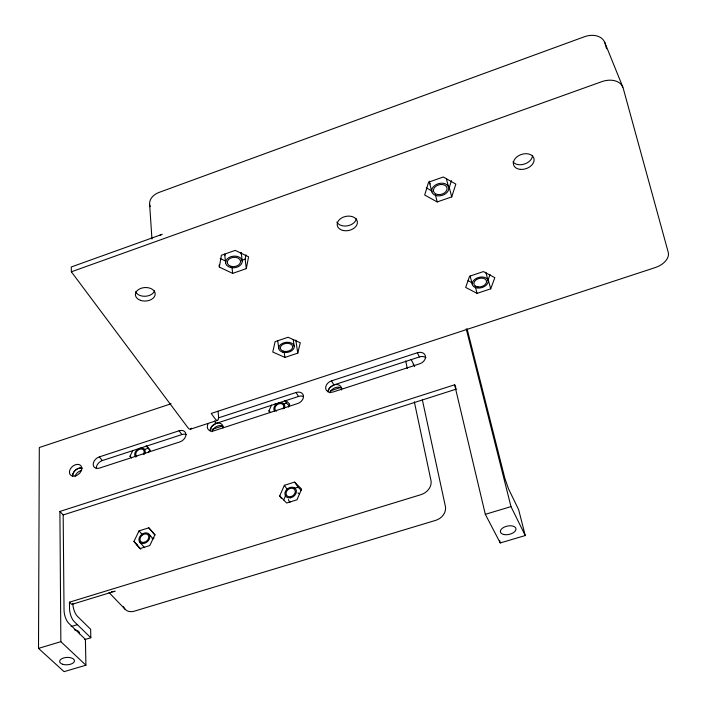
<?xml version="1.0" encoding="UTF-8"?>
<svg xmlns="http://www.w3.org/2000/svg" width="707" height="707" viewBox="0 0 707 707"><rect width="100%" height="100%" fill="white"/><g stroke="black" fill="none" stroke-linecap="round" stroke-linejoin="round"><path stroke-width="1.06" d="M455.865 387.303L454.636 384.794L59.901 511.444L63.17 514.952L64.037 610.247A9.871 3.853 74.9 0 0 68.676 623.212L85.414 639.367L85.918 665.199L64.063 671.65L38.505 648.381L39.309 447.531L171.103 403.759M72.591 475.855C72.812 471.383 77.293 467.495 81.765 468.034M219.338 267.096L221.397 255.254L235.219 250.375L248.581 256.827L246.31 268.616L232.665 273.379L219.338 267.096L219.108 264.984M246.31 268.616L245.135 259.142L245.956 254.856M297.762 353.138L300.281 342.798L288.103 337.257L275.094 341.631L272.769 352.015L284.921 357.424L297.762 353.138L295.826 340.076M328.119 391.077L329.444 388.046L333.89 384.9L419.454 356.938A7.273 5.568 -26.3 0 1 425.994 357.742M451.455 180.656L449.272 187.541L451.738 196.873L437.209 201.946L424.695 195.026L428.583 182.185L443.307 176.989L455.838 184.094L451.738 196.873M490.048 274.519L488.192 279.601L490.711 288.818L477.084 293.361L465.657 287.431L469.607 276.216L483.402 271.576L494.838 277.657L490.711 288.818M283.693 499.973L285.787 495.165M279.716 495.925L284.355 485.311L294.589 482.094L301.606 489.085L297.002 499.787L286.662 503.004L279.716 495.925L281.492 498.426M288.412 407.091L289.737 404.13L286.061 400.683M270.047 412.641L268.907 410.917L271.585 405.04M154.868 534.907L149.796 545.548L139.924 548.614L133.95 541.438L139.049 530.886L148.824 527.82L154.913 534.899L148.824 527.82M148.479 452.657L149.937 449.705L146.34 445.764M131.316 457.836L129.982 456.209L132.907 450.359M303.427 396.539A7.123 5.382 -32.4 0 0 298.522 396.459L216.042 423.413L211.649 426.507L210.129 431.031A7.043 5.232 -36.2 0 1 216.722 423.219A7.043 5.232 -36.2 0 1 223.005 428.027M190.978 428.831A11.789 3.341 72 0 1 187.585 427.249L71.354 271.806L71.283 266.972L162.274 234.291M71.354 271.806L601.816 81.659A18.762 13.221 -23.2 0 1 623.203 88.225L668.256 252.355A16.606 10.446 -19.7 0 1 655.327 267.538L211.225 413.454L214.734 418.35A11.833 3.128 71.9 0 0 218.463 415.566L218.039 411.227M241.299 260.485L245.135 259.142M99.272 456.925L179.074 430.784A7.043 5.17 -37.5 0 1 185.897 434.248A7.043 5.17 -37.5 0 1 179.905 441.893L99.599 468.052A6.999 5.011 -40.4 0 1 93.2 464.526A6.999 5.011 -40.4 0 1 99.272 456.925L102.356 460.557L181.929 434.558A7.017 5.17 -37.6 0 1 186.56 434.699M218.525 417.872L296.021 392.491A7.141 5.382 -32.4 0 1 303.462 395.849A7.141 5.382 -32.4 0 1 297.612 403.556L214.336 430.678A7.07 5.232 -36.1 0 1 208.477 429.732A7.07 5.232 -36.1 0 1 207.955 424.173M331.495 380.87L417.324 352.758A7.3 5.568 -26.3 0 1 425.428 356.01A7.3 5.568 -26.3 0 1 419.746 363.778L333.333 391.925A7.185 5.444 -30.7 0 1 325.706 388.585A7.185 5.444 -30.7 0 1 331.495 380.87L333.89 384.9M190.483 429.184L217.509 420.338M144.06 449.625L148.108 448.309L150.255 450.668M283.569 404.095L286.476 403.149L289.419 405.906M212.162 429.379L222.643 425.968M330.399 390.83L340.818 387.436M63.17 514.952L456.687 388.983M293.988 488.449L298.062 487.167L301.173 490.269M152.093 538.778L154.029 538.168M84.654 639.596L90.832 637.749L74.173 621.55A9.871 3.827 74.9 0 1 69.533 608.568L69.454 602.196L420.93 494.67A12.85 10.499 -28.8 0 0 430.961 480.424L414.346 401.85M115.25 591.132L71.716 604.423L69.454 602.196M71.124 626.552L77.372 624.661M38.505 648.381L60.855 641.673L85.918 665.199M485.32 514.325L510.984 506.619L525.257 535.553L500.256 542.932L485.32 514.325L454.636 384.794M220.213 258.497L225.887 261.201M468.016 280.661L472.753 283.145M426.215 187.806L431.959 191.005M268.907 410.917L270.366 412.314M108.984 592.484L125.236 609.407M129.982 456.209L131.405 457.809M133.95 541.438L140.843 549.215M139.756 542.198L144.564 547.66M139.049 530.886L142.46 534.801M149.018 534.156A6.133 4.622 -42.2 0 1 144.679 543.259A6.133 4.622 -42.2 0 1 139.5 537.152A6.133 4.622 -42.2 0 1 149.018 534.156L153.092 538.858M146.146 445.852L148.108 448.309M179.074 430.784L181.929 434.558M214.389 421.116L216.042 423.413M284.355 485.311L287.289 489.518M294.589 482.094L298.062 487.167M275.076 403.715L276.207 405.447M284.797 400.533L286.476 403.149M296.021 392.491L298.522 396.459M411.112 359.474L414.62 366.261M417.324 352.758L419.454 356.938M604.715 42.332L622.832 87.129M606.562 48.73L605.086 43.427A18.179 13.203 -24.3 0 0 584.265 36.791L159.19 192.366A16.5 12.01 -3.7 0 0 150.158 206.683M485.833 272.301L488.077 280.511A8.113 5.32 -14.9 0 1 477.393 288.023A8.113 5.32 -14.9 0 1 475.192 279.062A8.113 5.32 -14.9 0 1 488.077 280.511M475.192 286.185L477.084 293.361M446.444 179.004L448.636 187.311A8.696 6.142 -15.4 0 1 437.359 195.821A8.696 6.142 -15.4 0 1 434.699 185.517A8.696 6.142 -15.4 0 1 448.636 187.311M470.217 276.375L472.373 284.594M525.257 535.553L518.664 509.729L508.536 488.899L504.886 478.418L467.106 328.879M435.362 194.681L437.209 201.946M429.485 182.486L431.836 191.836M466.24 328.923L510.984 506.619M499.752 540.864L500.256 542.932M422.362 399.897L445.392 506.362A12.532 10.419 -28.7 0 1 435.662 520.361L134.33 611.175A12.187 9.332 -45.1 0 1 123.513 606.615M405.703 360.95L407.294 368.488M96.408 468.626L96.311 468.122A6.982 5.011 -40.4 0 1 102.356 460.557M293.246 339.705L294.209 346.253M284.152 351.98L284.921 357.424M277.736 340.942L278.788 348.586M241.202 252.585L242.227 261.016A8.36 5.824 -6.6 0 1 230.323 267.432A8.36 5.824 -6.6 0 1 229.227 257.41A8.36 5.824 -6.6 0 1 242.227 261.016M232.055 268.112L232.665 273.379M224.685 254.493L225.63 262.933M149.654 204.632L151.952 239.037M90.832 637.749L90.637 629.283L77.416 616.31A9.792 3.765 74.8 0 1 72.812 603.424M59.901 511.444L60.855 641.673M191.341 428.142A11.789 3.341 72 0 1 191.173 428.522M532.592 155.354A10.632 7.477 -18.9 0 1 524.514 164.024A10.632 7.477 -18.9 0 1 512.982 161.841M356.363 218.746A10.181 7.211 -11.4 0 1 347.402 225.86A10.181 7.211 -11.4 0 1 336.877 222.095M154.594 290.869A9.88 6.761 -3.2 0 1 145.218 296.268A9.88 6.761 -3.2 0 1 135.541 291.699M159.694 235.422A16.941 11.975 -4 0 1 160.949 234.812M241.016 252.761A8.307 5.824 -6.6 0 1 240.751 253.672M225.188 255.174A8.307 5.824 -6.6 0 1 224.685 254.034M430.183 183.944A8.643 6.151 -15.5 0 1 429.326 181.195M470.553 276.614A8.069 5.329 -15 0 1 470.252 276.128M74.482 629.866A7.353 3.756 -2.9 0 1 79.476 633.843M212.127 431.747A7.026 5.232 -36.2 0 1 216.704 426.418A7.026 5.232 -36.2 0 1 223.059 426.356M413.197 364.777A11.621 8.908 -27.2 0 1 414.302 365.908M114.278 591.388A12.443 9.377 -44.6 0 1 111.432 591.653M328.066 391.987A7.158 5.444 -30.7 0 1 335.312 384.564A7.158 5.444 -30.7 0 1 341.472 390.034M72.609 476.147A6.964 4.958 -41.2 0 1 75.737 469.934A6.964 4.958 -41.2 0 1 82.312 468.175M75.083 476.103A6.955 4.958 -41.2 0 1 81.72 470.438M329.939 392.809A7.141 5.435 -30.7 0 1 335.312 387.63A7.141 5.435 -30.7 0 1 341.923 388.629M136.805 456.36A4.657 3.385 -39.1 0 1 136.946 451.199A4.657 3.385 -39.1 0 1 142.664 449.334A4.657 3.385 -39.1 0 1 143.335 454.23M276.552 411.147A4.728 3.562 -33.3 0 1 275.818 406.004A4.728 3.562 -33.3 0 1 281.943 403.865A4.728 3.562 -33.3 0 1 282.897 408.938M136.725 544.867A14.635 11.073 -42.3 0 1 136.893 544.196M135.841 457.067A5.824 4.233 -39.1 0 1 136.071 450.916A5.824 4.233 -39.1 0 1 142.832 448.229A5.824 4.233 -39.1 0 1 144.732 453.541M144.617 453.797A5.824 4.233 -39.1 0 1 144.334 454.301M274.705 411.209A5.912 4.454 -33.3 0 1 278.841 402.893A5.912 4.454 -33.3 0 1 284.364 408.284M297.947 492.85A6.177 4.887 -35.7 0 1 299.512 494.52M290.126 502.12A6.177 4.887 -35.7 0 1 288.465 499.593M520.325 169.371A10.667 7.468 -18.8 0 0 533.926 158.43A10.667 7.468 -18.8 0 0 516.941 156.866A10.667 7.468 -18.8 0 0 520.325 169.371M140.481 300.342A9.916 6.761 -3.2 0 0 155.204 293.882A9.916 6.761 -3.2 0 0 140.225 288.633A9.916 6.761 -3.2 0 0 140.481 300.342M343.337 230.526A10.216 7.203 -11.3 0 0 357.327 221.565A10.216 7.203 -11.3 0 0 341.198 218.233A10.216 7.203 -11.3 0 0 343.337 230.526M231.048 266.345A6.681 4.657 -6.6 0 0 240.566 261.21A6.681 4.657 -6.6 0 0 230.164 258.329A6.681 4.657 -6.6 0 0 231.048 266.345M437.933 194.575A6.955 4.914 -15.4 0 0 446.957 187.762A6.955 4.914 -15.4 0 0 435.804 186.33A6.955 4.914 -15.4 0 0 437.933 194.575M477.959 286.936A6.487 4.26 -14.9 0 0 486.504 280.918A6.487 4.26 -14.9 0 0 476.191 279.769A6.487 4.26 -14.9 0 0 477.959 286.936M283.666 351.264A6.239 4.056 -8.1 0 0 292.689 346.695A6.239 4.056 -8.1 0 0 283.127 344.256A6.239 4.056 -8.1 0 0 283.666 351.264M282.959 352.227A7.795 5.073 -8.1 0 0 294.236 346.518A7.795 5.073 -8.1 0 0 282.287 343.452A7.795 5.073 -8.1 0 0 282.959 352.227M290.471 496.738A4.967 3.915 -35.6 0 0 294.748 489.712A4.967 3.915 -35.6 0 0 286.724 491.091A4.967 3.915 -35.6 0 0 290.471 496.738M144.617 542.242A4.905 3.694 -42.2 0 0 148.09 534.96A4.905 3.694 -42.2 0 0 140.472 537.355A4.905 3.694 -42.2 0 0 144.617 542.242M290.436 497.799A6.204 4.887 -35.6 0 0 295.773 489.014A6.204 4.887 -35.6 0 0 285.743 490.746A6.204 4.887 -35.6 0 0 290.436 497.799M504.197 534.58A7.945 4.251 -12.2 0 0 515.995 529.11A7.945 4.251 -12.2 0 0 504.338 527.068A7.945 4.251 -12.2 0 0 504.197 534.58M75.72 475.838A6.99 4.958 -41.1 0 0 80.916 465.727A6.99 4.958 -41.1 0 0 70.187 469.262A6.99 4.958 -41.1 0 0 75.72 475.838M63.029 664.377A7.441 3.703 -2.9 0 0 74.482 661.001A7.441 3.703 -2.9 0 0 63.665 657.943A7.441 3.703 -2.9 0 0 63.029 664.377"/></g></svg>
